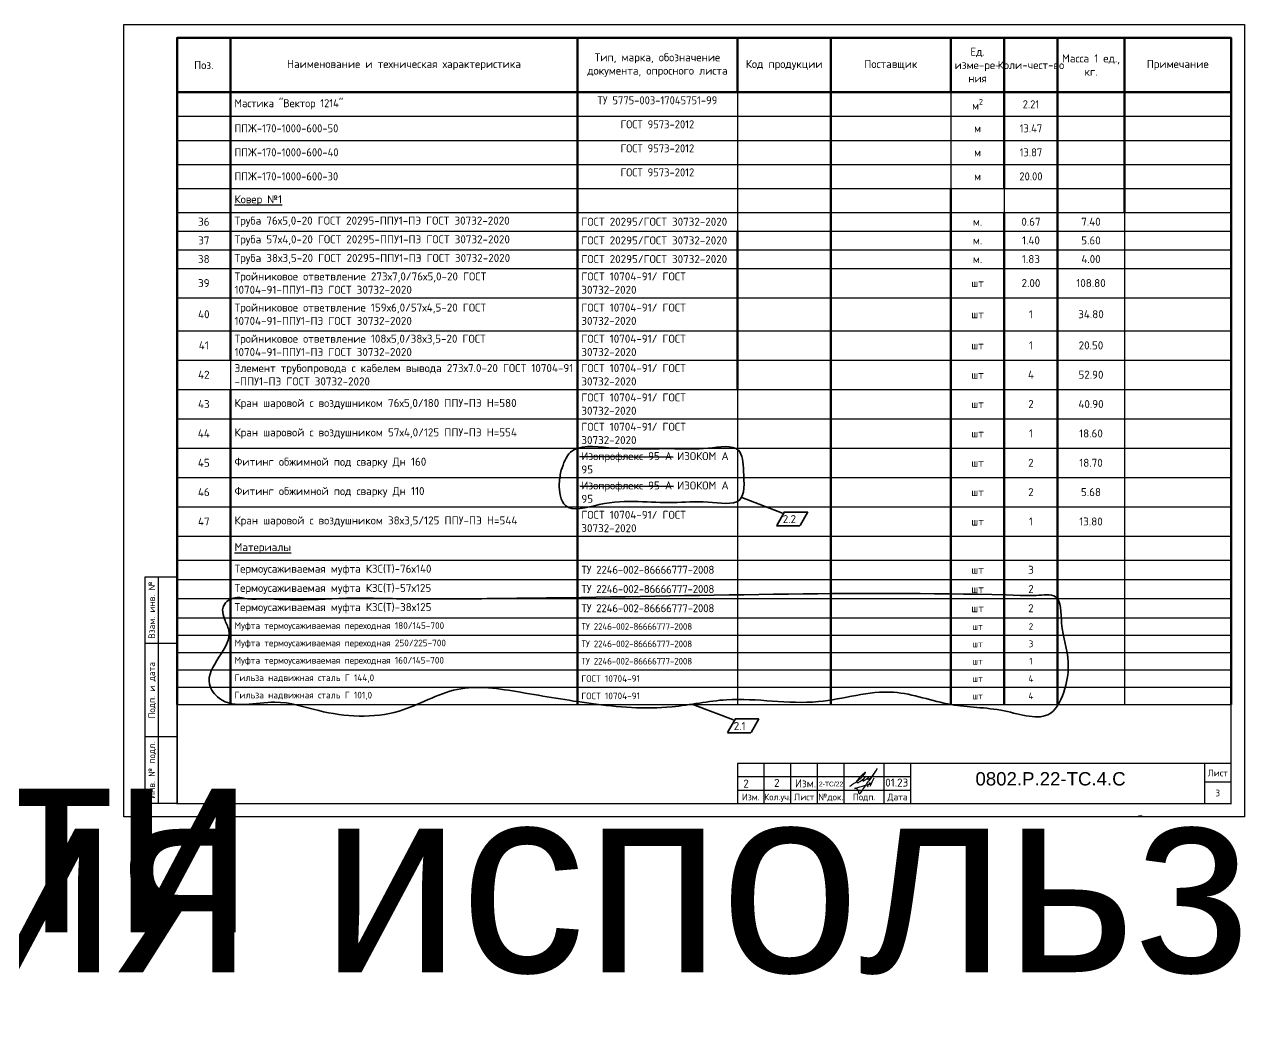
# Model space of a CAD drawing. Header units: millimetres. Extents: x 1990 to 8783, y 397 to 3825.
# Drawn here: x 6658 to 7116.1, y 1096.4 to 1472.7 of the extents above; entities that cross this region are included whole.
import ezdxf
from ezdxf.enums import TextEntityAlignment as Align

# ---------------------------------------------------------------- set-up
doc = ezdxf.new("R2018")
doc.units = ezdxf.units.MM
for name, color, linetype, lineweight in [('Размерный', 4, 'Continuous', 30), ('Размеры на чертеже', 250, 'Continuous', 25), ('Таблица', 3, 'Continuous', 30)]:
    doc.layers.add(name, color=color, linetype=linetype, lineweight=lineweight)
doc.layers.add('рамка', color=7, linetype='Continuous')
doc.styles.add('-ISOCPEUR-', font='isocpeur.ttf')
doc.styles.add('GOST-2.304_Type-B', font='GOST_Common.ttf')
doc.styles.get("Standard").update_dxf_attribs({"font": 'arial.ttf'})

# ---------------------------------------------------------------- blocks, each defined once
blk = doc.blocks.new('*U368')
blk.add_attdef('РАЗРАБОТАЛ', text='', height=2.5).set_placement((250.5, -264.22), align=Align.MIDDLE_LEFT)
at = {"flags": 8}
for tag, height, p in [('ДАТА', 2.5, (290.07, -264.4)), ('ЛИСТ', 3, (386.39, -271.92)), ('ЛИСТОВ', 3, (403.89, -271.92))]:
    blk.add_attdef(tag, text='', height=height, dxfattribs=at).set_placement(p, align=Align.MIDDLE_CENTER)
blk.add_attdef('ПРОВЕРИЛ', (250.75, -270.73), '', height=2.5)
at = {"lineweight": 30, "flags": 104}
for tag, p in [('ТЕПЛОВЫЕ_СЕТИ', (330, -269.5)), ('ИМЯ_ЧЕРТЕЖА', (330, -284.5))]:
    blk.add_attdef(tag, text='', height=3, dxfattribs=at).set_placement(p, align=Align.MIDDLE_CENTER)
at = {"style": '-ISOCPEUR-', "flags": 8}
blk.add_attdef('ФОРМАТ', text='', height=3, dxfattribs=at).set_placement((380.97, -294.75), align=Align.MIDDLE_CENTER)
blk = doc.blocks.new('*T181')
at = {"layer": 'Таблица', "color": 7, "lineweight": 50, "transparency": 16777216}
for p, q in [((0, 0), (395, 0)), ((0, 0), (0, -20.43)), ((20, 0), (20, -20.43)), ((150, 0), (150, -20.43)), ((210, 0), (210, -20.43)), ((245, 0), (245, -20.43)), ((290, 0), (290, -20.43)), ((310, 0), (310, -20.43)), ((330, 0), (330, -20.43)), ((355, 0), (355, -20.43)), ((395, 0), (395, -20.43))]:
    blk.add_line(p, q, dxfattribs=at)
at = {"layer": 'Таблица', "color": 0, "lineweight": 50, "transparency": 16777216}
for p, q in [((0, -20.43), (150, -20.43)), ((0, -20.43), (0, -249.87)), ((20, -20.43), (20, -120.77)), ((210, -20.43), (395, -20.43)), ((245, -20.43), (245, -249.87)), ((330, -20.43), (330, -65.43)), ((355, -20.43), (355, -65.43)), ((395, -20.43), (395, -249.87)), ((290, -56.43), (290, -65.43)), ((210, -72.43), (210, -131.77)), ((20, -131.77), (20, -249.87))]:
    blk.add_line(p, q, dxfattribs=at)
at = {"layer": 'Таблица', "color": 0, "linetype": 'ByBlock', "lineweight": 50, "transparency": 16777216}
for p, q in [((150, -20.43), (210, -20.43)), ((150, -20.43), (150, -249.87)), ((310, -20.43), (310, -56.43)), ((290, -65.43), (290, -249.87)), ((310, -65.43), (310, -249.87)), ((330, -65.43), (330, -249.87))]:
    blk.add_line(p, q, dxfattribs=at)
at = {"layer": 'Таблица', "color": 0, "linetype": 'ByBlock', "lineweight": -2, "transparency": 16777216}
for p, q in [((210, -20.43), (210, -72.43)), ((290, -20.43), (290, -56.43)), ((20, -29.43), (210, -29.43)), ((290, -29.43), (310, -29.43)), ((20, -38.43), (210, -38.43)), ((290, -38.43), (310, -38.43)), ((20, -47.43), (210, -47.43)), ((290, -47.43), (310, -47.43)), ((20, -56.43), (210, -56.43)), ((245, -56.43), (330, -56.43)), ((310, -56.43), (310, -65.43)), ((355, -65.43), (355, -249.87)), ((20, -120.77), (20, -131.77)), ((210, -131.77), (210, -249.87))]:
    blk.add_line(p, q, dxfattribs=at)
at = {"layer": 'Таблица', "color": 0, "lineweight": 25, "transparency": 16777216}
for p, q in [((0, -29.43), (20, -29.43)), ((210, -29.43), (245, -29.43)), ((330, -29.43), (395, -29.43)), ((0, -38.43), (20, -38.43)), ((210, -38.43), (245, -38.43)), ((330, -38.43), (395, -38.43)), ((0, -47.43), (20, -47.43)), ((210, -47.43), (245, -47.43)), ((330, -47.43), (395, -47.43)), ((0, -56.43), (20, -56.43)), ((210, -56.43), (245, -56.43)), ((330, -56.43), (395, -56.43)), ((0, -65.43), (20, -65.43)), ((210, -65.43), (290, -65.43)), ((310, -65.43), (395, -65.43)), ((0, -72.43), (20, -72.43)), ((210, -72.43), (245, -72.43)), ((355, -72.43), (395, -72.43)), ((0, -79.43), (20, -79.43)), ((210, -79.43), (245, -79.43)), ((355, -79.43), (395, -79.43)), ((0, -86.43), (20, -86.43)), ((210, -86.43), (245, -86.43)), ((355, -86.43), (395, -86.43)), ((0, -97.43), (20, -97.43)), ((210, -97.43), (245, -97.43)), ((355, -97.43), (395, -97.43)), ((0, -109.77), (20, -109.77)), ((210, -109.77), (245, -109.77)), ((355, -109.77), (395, -109.77)), ((0, -120.77), (20, -120.77)), ((210, -120.77), (245, -120.77)), ((355, -120.77), (395, -120.77)), ((0, -131.77), (20, -131.77)), ((210, -131.77), (245, -131.77)), ((355, -131.77), (395, -131.77)), ((0, -142.77), (20, -142.77)), ((210, -142.77), (245, -142.77)), ((355, -142.77), (395, -142.77)), ((0, -153.77), (20, -153.77)), ((210, -153.77), (245, -153.77)), ((355, -153.77), (395, -153.77)), ((0, -164.77), (20, -164.77)), ((210, -164.77), (245, -164.77)), ((355, -164.77), (395, -164.77)), ((0, -175.77), (20, -175.77)), ((210, -175.77), (245, -175.77)), ((355, -175.77), (395, -175.77)), ((0, -186.77), (20, -186.77)), ((210, -186.77), (245, -186.77)), ((355, -186.77), (395, -186.77)), ((0, -195.77), (20, -195.77)), ((210, -195.77), (245, -195.77)), ((355, -195.77), (395, -195.77)), ((0, -202.97), (20, -202.97)), ((210, -202.97), (245, -202.97)), ((355, -202.97), (395, -202.97)), ((0, -210.17), (20, -210.17)), ((210, -210.17), (245, -210.17)), ((355, -210.17), (395, -210.17)), ((0, -217.37), (20, -217.37)), ((210, -217.37), (245, -217.37)), ((355, -217.37), (395, -217.37)), ((0, -223.87), (20, -223.87)), ((210, -223.87), (245, -223.87)), ((355, -223.87), (395, -223.87)), ((0, -230.37), (20, -230.37)), ((210, -230.37), (245, -230.37)), ((355, -230.37), (395, -230.37)), ((0, -236.87), (20, -236.87)), ((210, -236.87), (245, -236.87)), ((355, -236.87), (395, -236.87)), ((0, -243.37), (20, -243.37)), ((210, -243.37), (245, -243.37)), ((355, -243.37), (395, -243.37)), ((0, -249.87), (20, -249.87)), ((210, -249.87), (245, -249.87)), ((355, -249.87), (395, -249.87))]:
    blk.add_line(p, q, dxfattribs=at)
at = {"layer": 'Таблица', "color": 0, "linetype": 'ByBlock', "lineweight": 25, "transparency": 16777216}
for p, q in [((245, -29.43), (290, -29.43)), ((310, -29.43), (330, -29.43)), ((245, -38.43), (290, -38.43)), ((310, -38.43), (330, -38.43)), ((245, -47.43), (290, -47.43)), ((310, -47.43), (330, -47.43)), ((20, -65.43), (210, -65.43)), ((290, -65.43), (310, -65.43)), ((20, -72.43), (210, -72.43)), ((245, -72.43), (355, -72.43)), ((20, -79.43), (210, -79.43)), ((245, -79.43), (355, -79.43)), ((20, -86.43), (210, -86.43)), ((245, -86.43), (355, -86.43)), ((20, -97.43), (210, -97.43)), ((245, -97.43), (355, -97.43)), ((20, -109.77), (210, -109.77)), ((245, -109.77), (355, -109.77)), ((20, -120.77), (210, -120.77)), ((245, -120.77), (355, -120.77)), ((20, -131.77), (210, -131.77)), ((245, -131.77), (355, -131.77)), ((20, -142.77), (210, -142.77)), ((245, -142.77), (355, -142.77)), ((20, -153.77), (210, -153.77)), ((245, -153.77), (355, -153.77)), ((20, -164.77), (210, -164.77)), ((245, -164.77), (355, -164.77)), ((20, -175.77), (210, -175.77)), ((245, -175.77), (355, -175.77)), ((20, -186.77), (210, -186.77)), ((245, -186.77), (355, -186.77)), ((20, -195.77), (210, -195.77)), ((245, -195.77), (355, -195.77)), ((20, -202.97), (210, -202.97)), ((245, -202.97), (355, -202.97)), ((20, -210.17), (210, -210.17)), ((245, -210.17), (355, -210.17)), ((20, -217.37), (210, -217.37)), ((245, -217.37), (355, -217.37)), ((20, -223.87), (210, -223.87)), ((245, -223.87), (355, -223.87)), ((20, -230.37), (210, -230.37)), ((245, -230.37), (355, -230.37)), ((20, -236.87), (210, -236.87)), ((245, -236.87), (355, -236.87)), ((20, -243.37), (210, -243.37)), ((245, -243.37), (355, -243.37)), ((20, -249.87), (210, -249.87)), ((245, -249.87), (355, -249.87))]:
    blk.add_line(p, q, dxfattribs=at)
at = {"layer": 'Таблица', "color": 7, "transparency": 16777216, "char_height": 3, "attachment_point": 5, "style": '-ISOCPEUR-'}
for s, insert, width in [('Ед. изме-ре- ния', (300, -10.22), 17), ('Поз.', (10, -10.22), 17), ('Наименование и техническая характеристика', (85, -10.22), 127), ('Тип, марка, обозначение документа, опросного листа', (180, -10.22), 57), ('Код продукции', (227.5, -10.22), 32), ('Поставщик', (267.5, -10.22), 42), ('Коли-чест-во', (320, -10.22), 17), ('Масса 1 ед., кг.', (342.5, -10.22), 22), ('Примечание', (375, -10.22), 37), ('36', (10, -68.93), 17), ('37', (10, -75.93), 17), ('38', (10, -82.93), 17), ('40', (10, -103.6), 17), ('41', (10, -115.27), 17), ('42', (10, -126.27), 17), ('43', (10, -137.27), 17), ('44', (10, -148.27), 17), ('47', (10, -181.27), 17)]:
    blk.add_mtext(s, dxfattribs=dict(at, insert=insert, width=width))
at = {"layer": 'Таблица', "color": 0, "transparency": 16777216}
for s, insert, char_height, width, attachment_point, style in [('Мастика "Вектор 1214"', (21.5, -24.93), 3, 127, 4, 'GOST-2.304_Type-B'), ('ТУ 5775-003-17045751-99', (180, -21.93), 3, 57, 2, 'GOST-2.304_Type-B'), ('\\A1;м{\\H0.7x;\\S2^ ;}', (300, -24.93), 3, 17, 5, 'GOST-2.304_Type-B'), ('2.21', (320, -24.93), 3, 17, 5, 'GOST-2.304_Type-B'), ('ГОСТ 9573-2012', (180, -30.93), 3, 57, 2, 'GOST-2.304_Type-B'), ('ППЖ-170-1000-600-50', (21.5, -33.93), 3, 127, 4, 'GOST-2.304_Type-B'), ('м', (300, -33.93), 3, 17, 5, 'GOST-2.304_Type-B'), ('13.47', (320, -33.93), 3, 17, 5, 'GOST-2.304_Type-B'), ('ГОСТ 9573-2012', (180, -39.93), 3, 57, 2, 'GOST-2.304_Type-B'), ('ППЖ-170-1000-600-40', (21.5, -42.93), 3, 127, 4, 'GOST-2.304_Type-B'), ('м', (300, -42.93), 3, 17, 5, 'GOST-2.304_Type-B'), ('13.87', (320, -42.93), 3, 17, 5, 'GOST-2.304_Type-B'), ('ГОСТ 9573-2012', (180, -48.93), 3, 57, 2, 'GOST-2.304_Type-B'), ('ППЖ-170-1000-600-30', (21.5, -51.93), 3, 127, 4, 'GOST-2.304_Type-B'), ('м', (300, -51.93), 3, 17, 5, 'GOST-2.304_Type-B'), ('20.00', (320, -51.93), 3, 17, 5, 'GOST-2.304_Type-B'), ('{\\LКовер №1}', (21.5, -60.93), 3, 127, 4, '-ISOCPEUR-'), ('Труба 76х5,0-20 ГОСТ 20295-ППУ1-ПЭ ГОСТ 30732-2020', (21.5, -68.93), 3, 127, 4, '-ISOCPEUR-'), ('ГОСТ 20295/ГОСТ 30732-2020^J', (151.5, -68.93), 3, 57, 4, '-ISOCPEUR-'), ('м.', (300, -68.93), 3, 17, 5, '-ISOCPEUR-'), ('0.67', (320, -68.93), 3, 17, 5, '-ISOCPEUR-'), ('7.40', (342.5, -68.93), 3, 22, 5, '-ISOCPEUR-'), ('Труба 57х4,0-20 ГОСТ 20295-ППУ1-ПЭ ГОСТ 30732-2020', (21.5, -75.93), 3, 127, 4, '-ISOCPEUR-'), ('ГОСТ 20295/ГОСТ 30732-2020^J', (151.5, -75.93), 3, 57, 4, '-ISOCPEUR-'), ('м.', (300, -75.93), 3, 17, 5, '-ISOCPEUR-'), ('1.40', (320, -75.93), 3, 17, 5, '-ISOCPEUR-'), ('5.60', (342.5, -75.93), 3, 22, 5, '-ISOCPEUR-'), ('Труба 38х3,5-20 ГОСТ 20295-ППУ1-ПЭ ГОСТ 30732-2020', (21.5, -82.93), 3, 127, 4, '-ISOCPEUR-'), ('ГОСТ 20295/ГОСТ 30732-2020^J', (151.5, -82.93), 3, 57, 4, '-ISOCPEUR-'), ('м.', (300, -82.93), 3, 17, 5, '-ISOCPEUR-'), ('1.83', (320, -82.93), 3, 17, 5, '-ISOCPEUR-'), ('4.00', (342.5, -82.93), 3, 22, 5, '-ISOCPEUR-'), ('39', (10, -91.93), 3, 17, 5, '-ISOCPEUR-'), ('\\A1;Тройниковое ответвление 273х7,0/76х5,0-20 ГОСТ 10704-91-ППУ1-ПЭ ГОСТ 30732-2020', (21.5, -91.93), 3, 127, 4, '-ISOCPEUR-'), ('\\A1;ГОСТ 10704-91{\\A0;/ ГОСТ 30732-2020}', (151.5, -91.93), 3, 57, 4, '-ISOCPEUR-'), ('шт', (300, -91.93), 3, 17, 5, '-ISOCPEUR-'), ('2.00', (320, -91.93), 3, 17, 5, '-ISOCPEUR-'), ('108.80', (342.5, -91.93), 3, 22, 5, '-ISOCPEUR-'), ('\\A1;Тройниковое ответвление 159х6,0/57х4,5-20 ГОСТ 10704-91-ППУ1-ПЭ ГОСТ 30732-2020', (21.5, -103.6), 3, 127, 4, '-ISOCPEUR-'), ('\\A1;ГОСТ 10704-91{\\A0;/ ГОСТ 30732-2020}', (151.5, -103.6), 3, 57, 4, '-ISOCPEUR-'), ('шт', (300, -103.6), 3, 17, 5, '-ISOCPEUR-'), ('1', (320, -103.6), 3, 17, 5, '-ISOCPEUR-'), ('34.80', (342.5, -103.6), 3, 22, 5, '-ISOCPEUR-'), ('\\A1;Тройниковое ответвление 108х5,0/38х3,5-20 ГОСТ 10704-91-ППУ1-ПЭ ГОСТ 30732-2020', (21.5, -115.27), 3, 127, 4, '-ISOCPEUR-'), ('\\A1;ГОСТ 10704-91{\\A0;/ ГОСТ 30732-2020}', (151.5, -115.27), 3, 57, 4, '-ISOCPEUR-'), ('1', (320, -115.27), 3, 17, 5, '-ISOCPEUR-'), ('20.50', (342.5, -115.27), 3, 22, 5, '-ISOCPEUR-'), ('шт', (300, -115.27), 3, 17, 5, '-ISOCPEUR-'), ('Элемент трубопровода с кабелем вывода 273х7.0-20 {\\A1;ГОСТ 10704-91 -ППУ1-ПЭ ГОСТ 30732-2020}', (21.5, -126.27), 3, 127, 4, '-ISOCPEUR-'), ('\\A1;ГОСТ 10704-91{\\A0;/ ГОСТ 30732-2020}', (151.5, -126.27), 3, 57, 4, '-ISOCPEUR-'), ('шт', (300, -126.27), 3, 17, 5, '-ISOCPEUR-'), ('4', (320, -126.27), 3, 17, 5, '-ISOCPEUR-'), ('52.90', (342.5, -126.27), 3, 22, 5, '-ISOCPEUR-'), ('\\A1;Кран шаровой с воздушником 76х5,0/180 ППУ-ПЭ Н=580', (21.5, -137.27), 3, 127, 4, '-ISOCPEUR-'), ('\\A1;ГОСТ 10704-91{\\A0;/ ГОСТ 30732-2020}', (151.5, -137.27), 3, 57, 4, '-ISOCPEUR-'), ('шт', (300, -137.27), 3, 17, 5, '-ISOCPEUR-'), ('2', (320, -137.27), 3, 17, 5, '-ISOCPEUR-'), ('40.90', (342.5, -137.27), 3, 22, 5, '-ISOCPEUR-'), ('\\A1;Кран шаровой с воздушником 57х4,0/125 ППУ-ПЭ Н=554', (21.5, -148.27), 3, 127, 4, '-ISOCPEUR-'), ('\\A1;ГОСТ 10704-91{\\A0;/ ГОСТ 30732-2020}', (151.5, -148.27), 3, 57, 4, '-ISOCPEUR-'), ('шт', (300, -148.27), 3, 17, 5, '-ISOCPEUR-'), ('1', (320, -148.27), 3, 17, 5, '-ISOCPEUR-'), ('18.60', (342.5, -148.27), 3, 22, 5, '-ISOCPEUR-'), ('Изопрофлекс 95 А ИЗОКОМ А 95', (151.5, -159.27), 3, 57, 4, '-ISOCPEUR-'), ('45', (10, -159.27), 3, 17, 5, '-ISOCPEUR-'), ('Фитинг обжимной под сварку Дн 160', (21.5, -159.27), 3, 127, 4, '-ISOCPEUR-'), ('шт', (300, -159.27), 3, 17, 5, '-ISOCPEUR-'), ('2', (320, -159.27), 3, 17, 5, '-ISOCPEUR-'), ('18.70', (342.5, -159.27), 3, 22, 5, '-ISOCPEUR-'), ('46', (10, -170.27), 3, 17, 5, '-ISOCPEUR-'), ('Фитинг обжимной под сварку Дн 110', (21.5, -170.27), 3, 127, 4, '-ISOCPEUR-'), ('Изопрофлекс 95 А ИЗОКОМ А 95', (151.5, -170.27), 3, 57, 4, '-ISOCPEUR-'), ('2', (320, -170.27), 3, 17, 5, '-ISOCPEUR-'), ('5.68', (342.5, -170.27), 3, 22, 5, '-ISOCPEUR-'), ('шт', (300, -170.27), 3, 17, 5, '-ISOCPEUR-'), ('\\A1;ГОСТ 10704-91{\\A0;/ ГОСТ 30732-2020}', (151.5, -181.27), 3, 57, 4, '-ISOCPEUR-'), ('\\A1;Кран шаровой с воздушником 38х3,5/125 ППУ-ПЭ Н=544', (21.5, -181.27), 3, 127, 4, '-ISOCPEUR-'), ('шт', (300, -181.27), 3, 17, 5, '-ISOCPEUR-'), ('1', (320, -181.27), 3, 17, 5, '-ISOCPEUR-'), ('13.80', (342.5, -181.27), 3, 22, 5, '-ISOCPEUR-'), ('{\\LМатериалы}', (21.5, -191.27), 3, 127, 4, '-ISOCPEUR-'), ('Термоусаживаемая муфта КЗС(Т)-76х140', (21.5, -199.37), 3, 127, 4, '-ISOCPEUR-'), ('{\\T0.95;ТУ 2246-002-86666777-2008}', (151.5, -199.37), 3, 57, 4, '-ISOCPEUR-'), ('шт', (300, -199.37), 3, 17, 5, '-ISOCPEUR-'), ('3', (320, -199.37), 3, 17, 5, '-ISOCPEUR-'), ('Термоусаживаемая муфта КЗС(Т)-57х125', (21.5, -206.57), 3, 127, 4, '-ISOCPEUR-'), ('{\\T0.95;ТУ 2246-002-86666777-2008}', (151.5, -206.57), 3, 57, 4, '-ISOCPEUR-'), ('шт', (300, -206.57), 3, 17, 5, '-ISOCPEUR-'), ('2', (320, -206.57), 3, 17, 5, '-ISOCPEUR-'), ('Термоусаживаемая муфта КЗС(Т)-38х125', (21.5, -213.77), 3, 127, 4, '-ISOCPEUR-'), ('{\\T0.95;ТУ 2246-002-86666777-2008}', (151.5, -213.77), 3, 57, 4, '-ISOCPEUR-'), ('шт', (300, -213.77), 3, 17, 5, '-ISOCPEUR-'), ('2', (320, -213.77), 3, 17, 5, '-ISOCPEUR-'), ('Муфта термоусаживаемая переходная 180/145-700^J', (21.5, -220.62), 2.5, 127, 4, '-ISOCPEUR-'), ('{\\T0.95;ТУ 2246-002-86666777-2008}', (151.5, -220.62), 2.5, 57, 4, '-ISOCPEUR-'), ('2', (320, -220.62), 2.5, 17, 5, '-ISOCPEUR-'), ('шт', (300, -220.62), 2.5, 17, 5, '-ISOCPEUR-'), ('Муфта термоусаживаемая переходная 250/225-700', (21.5, -227.12), 2.5, 127, 4, '-ISOCPEUR-'), ('{\\T0.95;ТУ 2246-002-86666777-2008}', (151.5, -227.12), 2.5, 57, 4, '-ISOCPEUR-'), ('шт', (300, -227.12), 2.5, 17, 5, '-ISOCPEUR-'), ('3', (320, -227.12), 2.5, 17, 5, '-ISOCPEUR-'), ('Муфта термоусаживаемая переходная 160/145-700^J', (21.5, -233.62), 2.5, 127, 4, '-ISOCPEUR-'), ('{\\T0.95;ТУ 2246-002-86666777-2008}', (151.5, -233.62), 2.5, 57, 4, '-ISOCPEUR-'), ('шт', (300, -233.62), 2.5, 17, 5, '-ISOCPEUR-'), ('1', (320, -233.62), 2.5, 17, 5, '-ISOCPEUR-'), ('Гильза надвижная сталь Г 144,0', (21.5, -240.12), 2.5, 127, 4, '-ISOCPEUR-'), ('ГОСТ 10704-91 ', (151.5, -240.12), 2.5, 57, 4, '-ISOCPEUR-'), ('шт', (300, -240.12), 2.5, 17, 5, '-ISOCPEUR-'), ('4', (320, -240.12), 2.5, 17, 5, '-ISOCPEUR-'), ('Гильза надвижная сталь Г 101,0', (21.5, -246.62), 2.5, 127, 4, '-ISOCPEUR-'), ('ГОСТ 10704-91 ', (151.5, -246.62), 2.5, 57, 4, '-ISOCPEUR-'), ('шт', (300, -246.62), 2.5, 17, 5, '-ISOCPEUR-'), ('4', (320, -246.62), 2.5, 17, 5, '-ISOCPEUR-')]:
    blk.add_mtext(s, dxfattribs=dict(at, insert=insert, char_height=char_height, width=width, attachment_point=attachment_point, style=style))
blk = doc.blocks.new('подпись')
at = {"lineweight": 30}
for points in [[(-0.82, -1.23), (-0.21, -0.8), (0.43, -0.36), (0.86, -0.08), (1.32, 0.25), (2, 0.77), (2.8, 1.4), (3.27, 1.83), (3.84, 2.36), (4.46, 3.07), (5.01, 3.73), (5.08, 3.95), (5.01, 4.03), (4.91, 4), (4.76, 3.88), (4.33, 3.49), (3.4, 2.58), (2.34, 1.43), (1.83, 0.48), (1.87, 0.23), (1.99, 0.16), (2.17, 0.16), (2.41, 0.25), (3.02, 0.6), (3.71, 1.09), (4.34, 1.62), (5.32, 2.55), (4.75, 1.98), (4.27, 1.36), (4.08, 1.05), (4.07, 0.85), (4.11, 0.78), (4.25, 0.78), (4.42, 0.84), (4.78, 1.05), (5.16, 1.3), (5.47, 1.51), (5.72, 1.73), (6.05, 1.99), (6.23, 2.18), (5.94, 1.88), (5.8, 1.63), (5.8, 1.5), (5.89, 1.44), (6.13, 1.46), (6.57, 1.6), (6.9, 1.79), (7.5, 2.39), (8.04, 3.08), (8.61, 3.92), (9.15, 4.76), (9.43, 5.33), (8, 3.26), (6.29, 0.88), (3.58, -3.07), (3.05, -3.8), (2.85, -4.05), (2.49, -2.98), (2.12, -2.39), (1.3, -1.96), (1.02, -2.03), (2.91, -1.44), (4.7, -0.96), (7.51, -0.15)], [(6.86, 0.23), (5.67, -1.43)], [(8.19, 1.85), (6.68, -1.27)]]:
    blk.add_spline(points, degree=3, dxfattribs=at)
blk = doc.blocks.new('Подпись Леха')
at = {"layer": 'рамка'}
blk.add_blockref('подпись', (2.7, 0.11), dxfattribs=at)

msp = doc.modelspace()

# ---------------------------------------------------------------- linework, layer by layer
at = {"color": 18, "lineweight": 35, "true_color": 0x000000}
for p, q in [((6866.018, 1310.776), (6901.169, 1310.586)), ((6866.205, 1299.72), (6901.356, 1299.53)), ((6926.866, 1295.406), (6942.171, 1289.581)), ((6942.934, 1290.033), (6939.975, 1284.908)), ((6942.752, 1289.943), (6951.612, 1289.943)), ((6951.696, 1290.033), (6948.737, 1284.908)), ((6939.915, 1284.811), (6948.674, 1284.811)), ((6908.493, 1217.879), (6923.799, 1212.054)), ((6924.562, 1212.506), (6921.603, 1207.381)), ((6924.38, 1212.416), (6933.239, 1212.416)), ((6933.323, 1212.506), (6930.364, 1207.381)), ((6921.543, 1207.284), (6930.301, 1207.284))]:
    msp.add_line(p, q, dxfattribs=at)
for p, q in [((6708.274, 1180.694), (6708.274, 1265.694)), ((6715.274, 1240.694), (6703.274, 1240.694)), ((6715.274, 1205.694), (6703.274, 1205.694)), ((6935.274, 1180.694), (6935.274, 1195.694)), ((6945.274, 1180.694), (6945.274, 1195.694)), ((6955.274, 1180.694), (6955.274, 1195.694)), ((6965.274, 1180.694), (6965.274, 1195.694)), ((6980.274, 1180.694), (6980.274, 1195.694)), ((6990.274, 1180.694), (6990.274, 1195.694)), ((7100.274, 1195.694), (7100.274, 1180.694)), ((6990.274, 1190.694), (6925.274, 1190.694)), ((7110.274, 1188.694), (7100.274, 1188.694)), ((6925.274, 1185.694), (6990.274, 1185.694))]:
    msp.add_line(p, q)
for points in [[(6695.274, 1472.694), (7115.274, 1472.694), (7115.274, 1175.694), (6695.274, 1175.694)], [(6715.274, 1180.694), (6703.274, 1180.694), (6703.274, 1265.694), (6715.274, 1265.694)], [(6925.274, 1180.694), (7110.274, 1180.694), (7110.274, 1195.694), (6925.274, 1195.694)]]:
    msp.add_lwpolyline(points, close=True)
at = {"const_width": 0.5}
msp.add_lwpolyline([(6715.274, 1467.694), (7110.274, 1467.694), (7110.274, 1180.694), (6715.274, 1180.694)], close=True, dxfattribs=at)
at = {"color": 18, "lineweight": 35, "true_color": 0x000000}
for points in [[(6859.206, 1305.622), (6862.669, 1312.351), (6877.098, 1314.082), (6901.778, 1313.706), (6914.283, 1313.898), (6925.634, 1313.129), (6927.557, 1305.246), (6926.018, 1294.48), (6914.283, 1293.711), (6901.201, 1293.519), (6873.497, 1292.75), (6860.8, 1292.365), (6858.491, 1300.632), (6859.261, 1305.823)], [(6732.234, 1253.284), (6733.005, 1255.377), (6737.745, 1257.91), (6741.603, 1257.47), (6748.216, 1257.47), (6755.16, 1257.139), (6775.883, 1257.58), (6798.92, 1257.47), (6825.815, 1257.47), (6855.576, 1257.8), (7031.251, 1258.74), (7037.246, 1258.74), (7044.476, 1258.211), (7046.768, 1248.343), (7049.237, 1233.717), (7048.003, 1223.849), (7042.463, 1214.482), (7025.274, 1215.44), (7005.274, 1217.821), (6983.816, 1222.439), (6955.602, 1218.914), (6921.216, 1219.619), (6900.761, 1216.976), (6870.431, 1218.21), (6843.981, 1222.439), (6820.175, 1223.496), (6798.486, 1215.39), (6768.332, 1215.566), (6751.933, 1218.738), (6731.104, 1220.144), (6727.401, 1225.431), (6734.631, 1245.696), (6733.044, 1249.925), (6732.225, 1253.305)]]:
    msp.add_spline(points, degree=3, dxfattribs=at)

# ---------------------------------------------------------------- block references
for name, p in [('*T181', (6715.274, 1467.694)), ('Подпись Леха', (6965.476, 1188.307))]:
    msp.add_blockref(name, p)
at = {"layer": 'Размеры на чертеже', "lineweight": 90}
ref = msp.add_blockref('*U368', (5757.995, 1472.024), dxfattribs=at)
lines = msp.add_mtext('Спецификация использованного оборудования и материалов', dxfattribs={"layer": '0', "insert": (6087.995, 1187.524), "char_height": 70, "attachment_point": 1})
ref.add_attrib('ИМЯ_ЧЕРТЕЖА', '', (6087.995, 1187.524), dxfattribs={"flags": 104}).embed_mtext(lines)
lines = msp.add_mtext('Тепловые сети', dxfattribs={"layer": '0', "insert": (6087.995, 1202.524), "char_height": 70, "attachment_point": 1})
ref.add_attrib('ТЕПЛОВЫЕ_СЕТИ', '', (6087.995, 1202.524), dxfattribs={"flags": 104}).embed_mtext(lines)

# ---------------------------------------------------------------- texts
at = {"style": '-ISOCPEUR-'}
for s, p in [('Взам. инв. №', (6705.774, 1253.194)), ('Подп. и дата', (6705.774, 1223.194)), ('Инв. № подл.', (6705.774, 1193.194))]:
    msp.add_text(s, height=2.5, rotation=90, dxfattribs=at).set_placement(p, align=Align.MIDDLE_CENTER)
for s, p in [('Лист', (7105.274, 1192.194)), ('Изм.', (6930.274, 1183.194)), ('Кол.уч.', (6940.274, 1183.194)), ('Лист', (6950.274, 1183.194)), ('№док.', (6960.274, 1183.194)), ('Подп.', (6972.774, 1183.194)), ('Дата', (6985.274, 1183.194))]:
    msp.add_text(s, height=2.5, dxfattribs=at).set_placement(p, align=Align.MIDDLE_CENTER)
at = {"insert": (7014.471, 1192.502), "char_height": 5, "width": 38.55785, "attachment_point": 1}
msp.add_mtext('0802.Р.22-ТС.4.С', dxfattribs=at)
at = {"style": '-ISOCPEUR-'}
msp.add_attdef('3', text='*', height=2.5, dxfattribs=at).set_placement((7105.274, 1184.694), align=Align.MIDDLE_CENTER)
at = {"style": '-ISOCPEUR-', "flags": 8}
msp.add_attdef('_', text='Формат', height=3, dxfattribs=at).set_placement((7076.246, 1177.949), align=Align.MIDDLE_CENTER)
at = {"layer": 'Размерный', "color": 0, "style": '-ISOCPEUR-'}
for s, p in [('2.2', (6942.247, 1285.818)), ('2.1', (6923.874, 1208.292)), ('2', (6927.48, 1186.698)), ('2', (6939.006, 1186.97)), ('Изм.', (6946.83, 1186.801)), ('01.23', (6980.669, 1187.08))]:
    msp.add_text(s, height=3, dxfattribs=at).set_placement(p)
at = {"layer": 'Размерный', "color": 0}
msp.add_text('2-ТС/22', height=1.8, dxfattribs=at).set_placement((6955.815, 1187.14))

doc.saveas('drawing.dxf')
